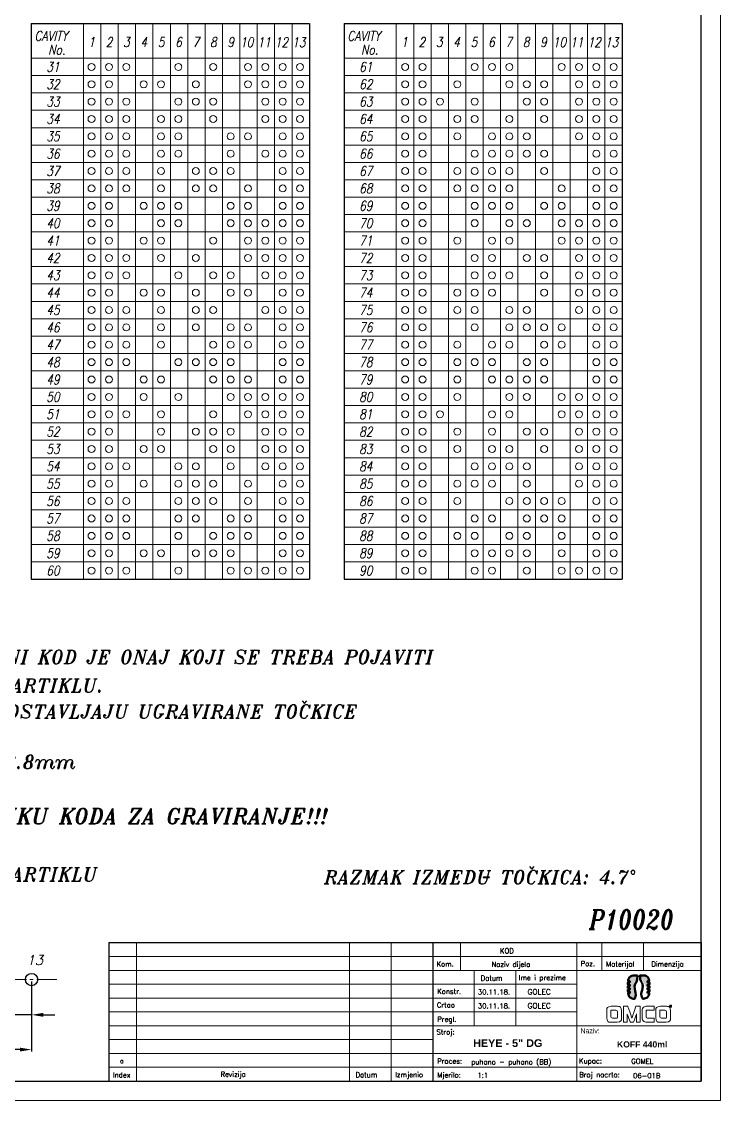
# Model space of a CAD drawing. Extents: x 62 to 939, y 19 to 439.
# Drawn here: x 178.3 to 359.2, y 19 to 298.5 of the extents above; entities that cross this region are included whole.
import ezdxf

# ---------------------------------------------------------------- set-up
doc = ezdxf.new("R2010")
doc.units = 0
doc.header["$LTSCALE"] = 7
doc.header["$MEASUREMENT"] = 0
doc.linetypes.add('CENTER2', pattern=[1.125, 0.75, -0.125, 0.125, -0.125])
doc.layers.get('0').update_dxf_attribs({"linetype": 'CONTINUOUS', "lineweight": 15})
for name, color, linetype, lineweight in [('1', 1, 'CENTER2', 15), ('3', 3, 'CONTINUOUS', 30), ('4', 5, 'CONTINUOUS', 50), ('8', 250, 'CONTINUOUS', 15)]:
    doc.layers.add(name, color=color, linetype=linetype, lineweight=lineweight)
doc.styles.add('ITALICT', font='ITALICT.shx', dxfattribs={"width": 0.8, "height": 3})
doc.styles.add('NEW', font='italict.shx', dxfattribs={"height": 3})
doc.styles.add('ROMANS', font='romans.shx')
doc.styles.add('style2', font='swissc.ttf')
doc.dimstyles.get("Standard").update_dxf_attribs({"dimtxt": 3, "dimasz": 3, "dimexe": 0.5, "dimexo": 0.5, "dimgap": 0.8, "dimtad": 1, "dimdsep": 46, "dimtxsty": 'NEW', "dimcen": 0.09, "dimazin": 2, "dimtfac": 1, "dimtmove": 0, "dimatfit": 3, "dimfxl": 1, "dimtolj": 1, "dimtzin": 0, "dimarcsym": 0})

# ---------------------------------------------------------------- blocks, each defined once
blk = doc.blocks.new('*D9')
at = {"color": 0, "lineweight": -2, "transparency": 16777216}
for p, q in [((175.28, 49.78), (175.28, 40.63)), ((180.88, 49.78), (180.88, 40.63)), ((172.28, 41.13), (160.68, 41.13)), ((180.88, 41.13), (175.28, 41.13)), ((183.88, 41.13), (186.88, 41.13))]:
    blk.add_line(p, q, dxfattribs=at)
at = {"color": 0, "transparency": 16777216}
for points in [[(172.28, 41.63), (172.28, 40.63), (175.28, 41.13)], [(183.88, 41.63), (183.88, 40.63), (180.88, 41.13)]]:
    blk.add_solid(points, dxfattribs=at)
at = {"color": 0, "transparency": 16777216, "insert": (164.98, 43.43), "char_height": 3, "attachment_point": 5, "style": 'NEW'}
blk.add_mtext('\\A1;2.8', dxfattribs=at)
blk = doc.blocks.new('*D10')
at = {"color": 0, "lineweight": -2, "transparency": 16777216}
for p, q in [((113.68, 49.78), (113.68, 31.63)), ((180.88, 49.78), (180.88, 31.63)), ((177.88, 32.13), (116.68, 32.13))]:
    blk.add_line(p, q, dxfattribs=at)
at = {"color": 0, "transparency": 16777216}
for points in [[(116.68, 32.63), (116.68, 31.63), (113.68, 32.13)], [(177.88, 32.63), (177.88, 31.63), (180.88, 32.13)]]:
    blk.add_solid(points, dxfattribs=at)
at = {"color": 0, "transparency": 16777216, "insert": (147.28, 34.43), "char_height": 3, "attachment_point": 5, "style": 'NEW'}
blk.add_mtext('\\A1;12x2.8=33.6', dxfattribs=at)

msp = doc.modelspace()

# ---------------------------------------------------------------- hatches: boundary and pattern name
at = {"layer": '4'}
h = msp.add_hatch(color=142, dxfattribs=at)
edge = h.paths.add_edge_path()
edge.add_spline(control_points=[(335.295, 46.774), (335.295, 46.774), (335.295, 46.774), (335.295, 46.774), (335.295, 46.774), (335.452, 45.381), (336.682, 45.309), (336.864, 45.309), (336.864, 45.309), (336.864, 45.309), (337, 45.309), (337, 45.309), (337, 45.309), (337.646, 46.238), (336.996, 47.592), (336.996, 48.56), (336.996, 48.56), (336.996, 49.32), (337.665, 49.523), (337.738, 51.347), (337.738, 51.347), (336.966, 51.347), (336.966, 51.347), (336.966, 51.347), (335.663, 51.347), (335.366, 50.342), (335.298, 49.883)], knot_values=[0.8095238, 0.8095238, 0.8095238, 0.8095238, 0.8333333, 0.8333333, 0.8333333, 0.8334333, 0.8571429, 0.8571429, 0.8571429, 0.8572429, 0.9047619, 0.9047619, 0.9047619, 0.9048619, 0.952381, 0.952381, 0.952381, 0.952481, 1, 1, 1, 1.047619, 1.047619, 1.047619, 1.047719, 1.0952381, 1.0952381, 1.0952381, 1.0952381], degree=3, periodic=0)
edge.add_spline(control_points=[(335.298, 49.883), (335.298, 49.883), (335.74, 49.883), (335.74, 49.883)], knot_values=[0.0952381, 0.0952381, 0.0952381, 0.0952381, 0.1428571, 0.1428571, 0.1428571, 0.1428571], degree=3, periodic=0)
edge.add_spline(control_points=[(335.74, 49.883), (335.74, 49.883), (335.74, 49.883), (335.74, 49.883), (335.74, 49.883), (335.74, 49.883), (335.74, 49.513), (335.74, 49.513)], knot_values=[0.1428571, 0.1428571, 0.1428571, 0.1428571, 0.1666667, 0.1666667, 0.1666667, 0.1667667, 0.1904762, 0.1904762, 0.1904762, 0.1904762], degree=3, periodic=0)
edge.add_spline(control_points=[(335.74, 49.513), (335.74, 49.513), (335.74, 49.513), (335.74, 49.513), (335.74, 49.513), (335.74, 49.513), (335.278, 49.513), (335.278, 49.513)], knot_values=[0.1904762, 0.1904762, 0.1904762, 0.1904762, 0.2142857, 0.2142857, 0.2142857, 0.2143857, 0.2380952, 0.2380952, 0.2380952, 0.2380952], degree=3, periodic=0)
edge.add_spline(control_points=[(335.278, 49.513), (335.278, 49.513), (335.278, 49.513), (335.278, 49.513), (335.278, 49.513), (335.278, 49.513), (335.278, 48.97), (335.278, 48.97)], knot_values=[0.2380952, 0.2380952, 0.2380952, 0.2380952, 0.2619048, 0.2619048, 0.2619048, 0.2620048, 0.2857143, 0.2857143, 0.2857143, 0.2857143], degree=3, periodic=0)
edge.add_spline(control_points=[(335.278, 48.97), (335.278, 48.97), (335.278, 48.97), (335.278, 48.97), (335.278, 48.97), (335.278, 48.97), (335.74, 48.97), (335.74, 48.97)], knot_values=[0.2857143, 0.2857143, 0.2857143, 0.2857143, 0.3095238, 0.3095238, 0.3095238, 0.3096238, 0.3333333, 0.3333333, 0.3333333, 0.3333333], degree=3, periodic=0)
edge.add_spline(control_points=[(335.74, 48.97), (335.74, 48.97), (335.74, 48.97), (335.74, 48.97), (335.74, 48.97), (335.74, 48.97), (335.74, 48.6), (335.74, 48.6)], knot_values=[0.3333333, 0.3333333, 0.3333333, 0.3333333, 0.3571429, 0.3571429, 0.3571429, 0.3572429, 0.3809524, 0.3809524, 0.3809524, 0.3809524], degree=3, periodic=0)
edge.add_spline(control_points=[(335.74, 48.6), (335.74, 48.6), (335.74, 48.6), (335.74, 48.6), (335.74, 48.6), (335.74, 48.6), (335.278, 48.6), (335.278, 48.6)], knot_values=[0.3809524, 0.3809524, 0.3809524, 0.3809524, 0.4047619, 0.4047619, 0.4047619, 0.4048619, 0.4285714, 0.4285714, 0.4285714, 0.4285714], degree=3, periodic=0)
edge.add_spline(control_points=[(335.278, 48.6), (335.278, 48.6), (335.278, 48.6), (335.278, 48.6), (335.278, 48.6), (335.278, 48.6), (335.278, 48.056), (335.278, 48.056)], knot_values=[0.4285714, 0.4285714, 0.4285714, 0.4285714, 0.452381, 0.452381, 0.452381, 0.452481, 0.4761905, 0.4761905, 0.4761905, 0.4761905], degree=3, periodic=0)
edge.add_spline(control_points=[(335.278, 48.056), (335.278, 48.056), (335.278, 48.056), (335.278, 48.056), (335.278, 48.056), (335.278, 48.056), (335.74, 48.056), (335.74, 48.056)], knot_values=[0.4761905, 0.4761905, 0.4761905, 0.4761905, 0.5, 0.5, 0.5, 0.5001, 0.5238095, 0.5238095, 0.5238095, 0.5238095], degree=3, periodic=0)
edge.add_spline(control_points=[(335.74, 48.056), (335.74, 48.056), (335.74, 48.056), (335.74, 48.056), (335.74, 48.056), (335.74, 48.056), (335.74, 47.687), (335.74, 47.687)], knot_values=[0.5238095, 0.5238095, 0.5238095, 0.5238095, 0.547619, 0.547619, 0.547619, 0.547719, 0.5714286, 0.5714286, 0.5714286, 0.5714286], degree=3, periodic=0)
edge.add_spline(control_points=[(335.74, 47.687), (335.74, 47.687), (335.74, 47.687), (335.74, 47.687), (335.74, 47.687), (335.74, 47.687), (335.278, 47.687), (335.278, 47.687)], knot_values=[0.5714286, 0.5714286, 0.5714286, 0.5714286, 0.5952381, 0.5952381, 0.5952381, 0.5953381, 0.6190476, 0.6190476, 0.6190476, 0.6190476], degree=3, periodic=0)
edge.add_spline(control_points=[(335.278, 47.687), (335.278, 47.687), (335.278, 47.687), (335.278, 47.687), (335.278, 47.687), (335.278, 47.687), (335.278, 47.143), (335.278, 47.143)], knot_values=[0.6190476, 0.6190476, 0.6190476, 0.6190476, 0.6428571, 0.6428571, 0.6428571, 0.6429571, 0.6666667, 0.6666667, 0.6666667, 0.6666667], degree=3, periodic=0)
edge.add_spline(control_points=[(335.278, 47.143), (335.278, 47.143), (335.278, 47.143), (335.278, 47.143), (335.278, 47.143), (335.278, 47.143), (335.74, 47.143), (335.74, 47.143)], knot_values=[0.6666667, 0.6666667, 0.6666667, 0.6666667, 0.6904762, 0.6904762, 0.6904762, 0.6905762, 0.7142857, 0.7142857, 0.7142857, 0.7142857], degree=3, periodic=0)
edge.add_spline(control_points=[(335.74, 47.143), (335.74, 47.143), (335.74, 47.143), (335.74, 47.143), (335.74, 47.143), (335.74, 47.143), (335.74, 46.774), (335.74, 46.774)], knot_values=[0.7142857, 0.7142857, 0.7142857, 0.7142857, 0.7380952, 0.7380952, 0.7380952, 0.7381952, 0.7619048, 0.7619048, 0.7619048, 0.7619048], degree=3, periodic=0)
h = msp.add_hatch(color=253, dxfattribs=at)
edge = h.paths.add_edge_path()
edge.add_spline(control_points=[(340.362, 48.056), (340.362, 48.056), (340.362, 48.056), (340.362, 48.056), (340.362, 48.056), (340.362, 48.056), (340.824, 48.056), (340.824, 48.056)], knot_values=[0.2380952, 0.2380952, 0.2380952, 0.2380952, 0.2619048, 0.2619048, 0.2619048, 0.2620048, 0.2857143, 0.2857143, 0.2857143, 0.2857143], degree=3, periodic=0)
edge.add_spline(control_points=[(340.824, 48.056), (340.824, 48.056), (340.824, 48.056), (340.824, 48.056), (340.824, 48.056), (340.824, 48.056), (340.824, 48.6), (340.824, 48.6)], knot_values=[0.2857143, 0.2857143, 0.2857143, 0.2857143, 0.3095238, 0.3095238, 0.3095238, 0.3096238, 0.3333333, 0.3333333, 0.3333333, 0.3333333], degree=3, periodic=0)
edge.add_spline(control_points=[(340.824, 48.6), (340.824, 48.6), (340.824, 48.6), (340.824, 48.6), (340.824, 48.6), (340.824, 48.6), (340.362, 48.6), (340.362, 48.6)], knot_values=[0.3333333, 0.3333333, 0.3333333, 0.3333333, 0.3571429, 0.3571429, 0.3571429, 0.3572429, 0.3809524, 0.3809524, 0.3809524, 0.3809524], degree=3, periodic=0)
edge.add_spline(control_points=[(340.362, 48.6), (340.362, 48.6), (340.362, 48.6), (340.362, 48.6), (340.362, 48.6), (340.362, 48.6), (340.362, 48.97), (340.362, 48.97)], knot_values=[0.3809524, 0.3809524, 0.3809524, 0.3809524, 0.4047619, 0.4047619, 0.4047619, 0.4048619, 0.4285714, 0.4285714, 0.4285714, 0.4285714], degree=3, periodic=0)
edge.add_spline(control_points=[(340.362, 48.97), (340.362, 48.97), (340.362, 48.97), (340.362, 48.97), (340.362, 48.97), (340.362, 48.97), (340.824, 48.97), (340.824, 48.97)], knot_values=[0.4285714, 0.4285714, 0.4285714, 0.4285714, 0.4523809, 0.4523809, 0.4523809, 0.4524809, 0.4761905, 0.4761905, 0.4761905, 0.4761905], degree=3, periodic=0)
edge.add_spline(control_points=[(340.824, 48.97), (340.824, 48.97), (340.824, 48.97), (340.824, 48.97), (340.824, 48.97), (340.824, 48.97), (340.824, 49.513), (340.824, 49.513)], knot_values=[0.4761905, 0.4761905, 0.4761905, 0.4761905, 0.5, 0.5, 0.5, 0.5001, 0.5238095, 0.5238095, 0.5238095, 0.5238095], degree=3, periodic=0)
edge.add_spline(control_points=[(340.824, 49.513), (340.824, 49.513), (340.824, 49.513), (340.824, 49.513), (340.824, 49.513), (340.824, 49.513), (340.362, 49.513), (340.362, 49.513)], knot_values=[0.5238095, 0.5238095, 0.5238095, 0.5238095, 0.547619, 0.547619, 0.547619, 0.547719, 0.5714286, 0.5714286, 0.5714286, 0.5714286], degree=3, periodic=0)
edge.add_spline(control_points=[(340.362, 49.513), (340.362, 49.513), (340.362, 49.513), (340.362, 49.513), (340.362, 49.513), (340.362, 49.513), (340.362, 49.883), (340.362, 49.883)], knot_values=[0.5714286, 0.5714286, 0.5714286, 0.5714286, 0.5952381, 0.5952381, 0.5952381, 0.5953381, 0.6190476, 0.6190476, 0.6190476, 0.6190476], degree=3, periodic=0)
edge.add_spline(control_points=[(340.362, 49.883), (340.362, 49.883), (340.362, 49.883), (340.362, 49.883), (340.362, 49.883), (340.362, 49.883), (340.806, 49.883), (340.806, 49.883)], knot_values=[0.6190476, 0.6190476, 0.6190476, 0.6190476, 0.6428571, 0.6428571, 0.6428571, 0.6429571, 0.6666667, 0.6666667, 0.6666667, 0.6666667], degree=3, periodic=0)
edge.add_spline(control_points=[(340.806, 49.883), (340.806, 49.883), (340.806, 49.883), (340.806, 49.883), (340.806, 49.883), (340.643, 51.266), (339.419, 51.347), (339.238, 51.347), (339.238, 51.347), (339.238, 51.347), (338.364, 51.347), (338.364, 51.347)], knot_values=[0.6666667, 0.6666667, 0.6666667, 0.6666667, 0.6904762, 0.6904762, 0.6904762, 0.6905762, 0.7142857, 0.7142857, 0.7142857, 0.7143857, 0.7619048, 0.7619048, 0.7619048, 0.7619048], degree=3, periodic=0)
edge.add_spline(control_points=[(340.805, 46.774), (340.805, 46.774), (340.362, 46.774), (340.362, 46.774), (340.362, 46.774), (340.362, 47.143), (340.362, 47.143)], knot_values=[0.952381, 0.952381, 0.952381, 0.952381, 1, 1, 1, 1.047619, 1.047619, 1.047619, 1.047619], degree=3, periodic=0)
edge.add_spline(control_points=[(340.362, 47.143), (340.362, 47.143), (340.362, 47.143), (340.362, 47.143), (340.362, 47.143), (340.362, 47.143), (340.824, 47.143), (340.824, 47.143)], knot_values=[0.047619, 0.047619, 0.047619, 0.047619, 0.0714286, 0.0714286, 0.0714286, 0.0715286, 0.0952381, 0.0952381, 0.0952381, 0.0952381], degree=3, periodic=0)
edge.add_spline(control_points=[(340.824, 47.143), (340.824, 47.143), (340.824, 47.143), (340.824, 47.143), (340.824, 47.143), (340.824, 47.143), (340.824, 47.687), (340.824, 47.687)], knot_values=[0.0952381, 0.0952381, 0.0952381, 0.0952381, 0.1190476, 0.1190476, 0.1190476, 0.1191476, 0.1428571, 0.1428571, 0.1428571, 0.1428571], degree=3, periodic=0)
edge.add_spline(control_points=[(340.824, 47.687), (340.824, 47.687), (340.824, 47.687), (340.824, 47.687), (340.824, 47.687), (340.824, 47.687), (340.362, 47.687), (340.362, 47.687)], knot_values=[0.1428571, 0.1428571, 0.1428571, 0.1428571, 0.1666667, 0.1666667, 0.1666667, 0.1667667, 0.1904762, 0.1904762, 0.1904762, 0.1904762], degree=3, periodic=0)
edge.add_spline(control_points=[(340.362, 47.687), (340.362, 47.687), (340.362, 47.687), (340.362, 47.687), (340.362, 47.687), (340.362, 47.687), (340.362, 48.056), (340.362, 48.056)], knot_values=[0.1904762, 0.1904762, 0.1904762, 0.1904762, 0.2142857, 0.2142857, 0.2142857, 0.2143857, 0.2380952, 0.2380952, 0.2380952, 0.2380952], degree=3, periodic=0)

# ---------------------------------------------------------------- linework, layer by layer
for p, q in [((359.216, 18.958), (359.216, 438.958)), ((297.801, 76.618), (297.887, 76.867)), ((297.801, 76.618), (299.312, 76.618)), ((297.844, 76.742), (299.351, 76.742)), ((297.887, 76.867), (299.391, 76.867)), ((299.391, 76.867), (299.312, 76.618)), ((208.067, 59.834), (208.067, 23.958)), ((263.203, 59.834), (263.203, 23.958)), ((273.966, 59.834), (273.966, 23.958)), ((291.904, 59.834), (291.904, 52.659)), ((322.04, 59.834), (322.04, 23.958)), ((328.498, 59.834), (328.498, 52.659)), ((339.261, 59.834), (339.261, 52.659)), ((200.891, 56.246), (354.216, 56.246)), ((354.216, 52.659), (200.891, 52.659)), ((295.492, 52.659), (295.492, 38.308)), ((306.255, 52.659), (306.255, 38.308)), ((200.891, 49.071), (322.04, 49.071)), ((200.891, 45.483), (322.04, 45.483)), ((200.891, 41.896), (322.04, 41.896)), ((200.891, 38.308), (354.216, 38.308)), ((284.729, 34.721), (200.891, 34.721)), ((200.891, 31.133), (354.216, 31.133)), ((200.891, 27.545), (354.216, 27.545)), ((62.216, 18.958), (359.216, 18.958))]:
    msp.add_line(p, q)
for centre in [(196.391, 286.732), (200.891, 286.732), (205.391, 286.732), (218.891, 286.732), (227.891, 286.732), (236.891, 286.732), (241.391, 286.732), (245.891, 286.732), (250.391, 286.732), (277.59, 286.732), (282.09, 286.732), (295.59, 286.732), (300.09, 286.732), (304.59, 286.732), (318.09, 286.732), (322.59, 286.732), (327.09, 286.732), (331.59, 286.732), (196.391, 282.232), (200.891, 282.232), (209.891, 282.232), (214.391, 282.232), (223.391, 282.232), (236.891, 282.232), (241.391, 282.232), (245.891, 282.232), (250.391, 282.232), (277.59, 282.232), (282.09, 282.232), (291.09, 282.232), (304.59, 282.232), (309.09, 282.232), (313.59, 282.232), (322.59, 282.232), (327.09, 282.232), (331.59, 282.232), (196.391, 277.732), (200.891, 277.732), (205.391, 277.732), (218.891, 277.732), (223.391, 277.732), (227.891, 277.732), (241.391, 277.732), (245.891, 277.732), (250.391, 277.732), (277.59, 277.732), (282.09, 277.732), (286.59, 277.732), (295.59, 277.732), (309.09, 277.732), (313.59, 277.732), (322.59, 277.732), (327.09, 277.732), (331.59, 277.732), (196.391, 273.232), (200.891, 273.232), (205.391, 273.232), (214.391, 273.232), (218.891, 273.232), (227.891, 273.232), (241.391, 273.232), (245.891, 273.232), (250.391, 273.232), (277.59, 273.232), (282.09, 273.232), (291.09, 273.232), (295.59, 273.232), (304.59, 273.232), (313.59, 273.232), (322.59, 273.232), (327.09, 273.232), (331.59, 273.232), (196.391, 268.732), (200.891, 268.732), (205.391, 268.732), (214.391, 268.732), (218.891, 268.732), (232.391, 268.732), (236.891, 268.732), (245.891, 268.732), (250.391, 268.732), (277.59, 268.732), (282.09, 268.732), (291.09, 268.732), (300.09, 268.732), (304.59, 268.732), (309.09, 268.732), (322.59, 268.732), (327.09, 268.732), (331.59, 268.732), (196.391, 264.232), (200.891, 264.232), (205.391, 264.232), (214.391, 264.232), (218.891, 264.232), (232.391, 264.232), (241.391, 264.232), (245.891, 264.232), (250.391, 264.232), (277.59, 264.232), (282.09, 264.232), (295.59, 264.232), (300.09, 264.232), (304.59, 264.232), (309.09, 264.232), (313.59, 264.232), (327.09, 264.232), (331.59, 264.232), (196.391, 259.732), (200.891, 259.732), (205.391, 259.732), (214.391, 259.732), (223.391, 259.732), (227.891, 259.732), (232.391, 259.732), (245.891, 259.732), (250.391, 259.732), (277.59, 259.732), (282.09, 259.732), (291.09, 259.732), (295.59, 259.732), (300.09, 259.732), (304.59, 259.732), (313.59, 259.732), (327.09, 259.732), (331.59, 259.732), (196.391, 255.232), (200.891, 255.232), (205.391, 255.232), (214.391, 255.232), (223.391, 255.232), (227.891, 255.232), (236.891, 255.232), (245.891, 255.232), (250.391, 255.232), (277.59, 255.232), (282.09, 255.232), (291.09, 255.232), (295.59, 255.232), (300.09, 255.232), (304.59, 255.232), (318.09, 255.232), (327.09, 255.232), (331.59, 255.232), (196.391, 250.732), (200.891, 250.732), (209.891, 250.732), (214.391, 250.732), (218.891, 250.732), (232.391, 250.732), (236.891, 250.732), (245.891, 250.732), (250.391, 250.732), (277.59, 250.732), (282.09, 250.732), (295.59, 250.732), (300.09, 250.732), (304.59, 250.732), (313.59, 250.732), (318.09, 250.732), (327.09, 250.732), (331.59, 250.732), (196.391, 246.232), (200.891, 246.232), (214.391, 246.232), (218.891, 246.232), (232.391, 246.232), (236.891, 246.232), (241.391, 246.232), (245.891, 246.232), (250.391, 246.232), (277.59, 246.232), (282.09, 246.232), (295.59, 246.232), (304.59, 246.232), (309.09, 246.232), (318.09, 246.232), (322.59, 246.232), (327.09, 246.232), (331.59, 246.232), (196.391, 241.732), (200.891, 241.732), (209.891, 241.732), (214.391, 241.732), (227.891, 241.732), (236.891, 241.732), (241.391, 241.732), (245.891, 241.732), (250.391, 241.732), (277.59, 241.732), (282.09, 241.732), (291.09, 241.732), (300.09, 241.732), (304.59, 241.732), (318.09, 241.732), (322.59, 241.732), (327.09, 241.732), (331.59, 241.732), (196.391, 237.232), (200.891, 237.232), (205.391, 237.232), (214.391, 237.232), (223.391, 237.232), (236.891, 237.232), (241.391, 237.232), (245.891, 237.232), (250.391, 237.232), (277.59, 237.232), (282.09, 237.232), (295.59, 237.232), (300.09, 237.232), (309.09, 237.232), (313.59, 237.232), (322.59, 237.232), (327.09, 237.232), (331.59, 237.232), (196.391, 232.732), (200.891, 232.732), (205.391, 232.732), (218.891, 232.732), (227.891, 232.732), (232.391, 232.732), (241.391, 232.732), (245.891, 232.732), (250.391, 232.732), (277.59, 232.732), (282.09, 232.732), (295.59, 232.732), (300.09, 232.732), (304.59, 232.732), (313.59, 232.732), (322.59, 232.732), (327.09, 232.732), (331.59, 232.732), (196.391, 228.232), (200.891, 228.232), (209.891, 228.232), (214.391, 228.232), (223.391, 228.232), (232.391, 228.232), (236.891, 228.232), (245.891, 228.232), (250.391, 228.232), (277.59, 228.232), (282.09, 228.232), (291.09, 228.232), (295.59, 228.232), (300.09, 228.232), (313.59, 228.232), (322.59, 228.232), (327.09, 228.232), (331.59, 228.232), (196.391, 223.732), (200.891, 223.732), (205.391, 223.732), (214.391, 223.732), (223.391, 223.732), (227.891, 223.732), (241.391, 223.732), (245.891, 223.732), (250.391, 223.732), (277.59, 223.732), (282.09, 223.732), (291.09, 223.732), (295.59, 223.732), (304.59, 223.732), (309.09, 223.732), (322.59, 223.732), (327.09, 223.732), (331.59, 223.732), (196.391, 219.232), (200.891, 219.232), (205.391, 219.232), (214.391, 219.232), (223.391, 219.232), (232.391, 219.232), (236.891, 219.232), (245.891, 219.232), (250.391, 219.232), (277.59, 219.232), (282.09, 219.232), (295.59, 219.232), (304.59, 219.232), (309.09, 219.232), (313.59, 219.232), (318.09, 219.232), (327.09, 219.232), (331.59, 219.232), (196.391, 214.732), (200.891, 214.732), (205.391, 214.732), (214.391, 214.732), (227.891, 214.732), (232.391, 214.732), (236.891, 214.732), (245.891, 214.732), (250.391, 214.732), (277.59, 214.732), (282.09, 214.732), (291.09, 214.732), (300.09, 214.732), (304.59, 214.732), (313.59, 214.732), (318.09, 214.732), (327.09, 214.732), (331.59, 214.732), (196.391, 210.232), (200.891, 210.232), (205.391, 210.232), (218.891, 210.232), (223.391, 210.232), (227.891, 210.232), (232.391, 210.232), (245.891, 210.232), (250.391, 210.232), (277.59, 210.232), (282.09, 210.232), (291.09, 210.232), (295.59, 210.232), (300.09, 210.232), (309.09, 210.232), (313.59, 210.232), (327.09, 210.232), (331.59, 210.232), (196.391, 205.732), (200.891, 205.732), (209.891, 205.732), (214.391, 205.732), (227.891, 205.732), (232.391, 205.732), (236.891, 205.732), (245.891, 205.732), (250.391, 205.732), (277.59, 205.732), (282.09, 205.732), (291.09, 205.732), (300.09, 205.732), (304.59, 205.732), (309.09, 205.732), (313.59, 205.732), (327.09, 205.732), (331.59, 205.732), (196.391, 201.232), (200.891, 201.232), (209.891, 201.232), (218.891, 201.232), (232.391, 201.232), (236.891, 201.232), (241.391, 201.232), (245.891, 201.232), (250.391, 201.232), (277.59, 201.232), (282.09, 201.232), (291.09, 201.232), (304.59, 201.232), (309.09, 201.232), (318.09, 201.232), (322.59, 201.232), (327.09, 201.232), (331.59, 201.232), (196.391, 196.732), (200.891, 196.732), (205.391, 196.732), (214.391, 196.732), (227.891, 196.732), (236.891, 196.732), (241.391, 196.732), (245.891, 196.732), (250.391, 196.732), (277.59, 196.732), (282.09, 196.732), (286.59, 196.732), (300.09, 196.732), (304.59, 196.732), (318.09, 196.732), (322.59, 196.732), (327.09, 196.732), (331.59, 196.732), (196.391, 192.232), (200.891, 192.232), (214.391, 192.232), (223.391, 192.232), (227.891, 192.232), (232.391, 192.232), (241.391, 192.232), (245.891, 192.232), (250.391, 192.232), (277.59, 192.232), (282.09, 192.232), (291.09, 192.232), (300.09, 192.232), (309.09, 192.232), (313.59, 192.232), (322.59, 192.232), (327.09, 192.232), (331.59, 192.232), (196.391, 187.732), (200.891, 187.732), (209.891, 187.732), (214.391, 187.732), (227.891, 187.732), (232.391, 187.732), (241.391, 187.732), (245.891, 187.732), (250.391, 187.732), (277.59, 187.732), (282.09, 187.732), (291.09, 187.732), (300.09, 187.732), (304.59, 187.732), (313.59, 187.732), (322.59, 187.732), (327.09, 187.732), (331.59, 187.732), (196.391, 183.232), (200.891, 183.232), (205.391, 183.232), (218.891, 183.232), (223.391, 183.232), (232.391, 183.232), (241.391, 183.232), (245.891, 183.232), (250.391, 183.232), (277.59, 183.232), (282.09, 183.232), (295.59, 183.232), (300.09, 183.232), (304.59, 183.232), (309.09, 183.232), (322.59, 183.232), (327.09, 183.232), (331.59, 183.232), (196.391, 178.732), (200.891, 178.732), (209.891, 178.732), (218.891, 178.732), (223.391, 178.732), (227.891, 178.732), (236.891, 178.732), (245.891, 178.732), (250.391, 178.732), (277.59, 178.732), (282.09, 178.732), (291.09, 178.732), (295.59, 178.732), (300.09, 178.732), (309.09, 178.732), (322.59, 178.732), (327.09, 178.732), (331.59, 178.732), (196.391, 174.232), (200.891, 174.232), (205.391, 174.232), (218.891, 174.232), (223.391, 174.232), (227.891, 174.232), (236.891, 174.232), (245.891, 174.232), (250.391, 174.232), (277.59, 174.232), (282.09, 174.232), (291.09, 174.232), (304.59, 174.232), (309.09, 174.232), (313.59, 174.232), (318.09, 174.232), (327.09, 174.232), (331.59, 174.232), (196.391, 169.732), (200.891, 169.732), (205.391, 169.732), (218.891, 169.732), (223.391, 169.732), (232.391, 169.732), (236.891, 169.732), (245.891, 169.732), (250.391, 169.732), (277.59, 169.732), (282.09, 169.732), (295.59, 169.732), (300.09, 169.732), (309.09, 169.732), (313.59, 169.732), (318.09, 169.732), (327.09, 169.732), (331.59, 169.732), (196.391, 165.232), (200.891, 165.232), (205.391, 165.232), (218.891, 165.232), (227.891, 165.232), (232.391, 165.232), (236.891, 165.232), (245.891, 165.232), (250.391, 165.232), (277.59, 165.232), (282.09, 165.232), (291.09, 165.232), (295.59, 165.232), (304.59, 165.232), (309.09, 165.232), (318.09, 165.232), (327.09, 165.232), (331.59, 165.232), (196.391, 160.732), (200.891, 160.732), (209.891, 160.732), (214.391, 160.732), (223.391, 160.732), (227.891, 160.732), (232.391, 160.732), (245.891, 160.732), (250.391, 160.732), (277.59, 160.732), (282.09, 160.732), (295.59, 160.732), (300.09, 160.732), (304.59, 160.732), (309.09, 160.732), (318.09, 160.732), (327.09, 160.732), (331.59, 160.732), (196.391, 156.232), (200.891, 156.232), (205.391, 156.232), (218.891, 156.232), (232.391, 156.232), (236.891, 156.232), (241.391, 156.232), (245.891, 156.232), (250.391, 156.232), (277.59, 156.232), (282.09, 156.232), (295.59, 156.232), (300.09, 156.232), (309.09, 156.232), (318.09, 156.232), (322.59, 156.232), (327.09, 156.232), (331.59, 156.232)]:
    msp.add_circle(centre, 0.9)
for points, knots in [([(332.442, 39.229), (332.442, 39.229), (330.888, 39.229), (330.888, 39.229), (330.888, 39.229), (330.756, 39.229), (329.809, 39.285), (329.809, 40.434), (329.809, 40.434), (329.809, 40.434), (329.809, 42.19), (329.809, 42.19), (329.809, 42.19), (329.809, 42.19), (329.809, 43.34), (330.958, 43.34), (330.958, 43.34), (330.958, 43.34), (332.505, 43.34), (332.505, 43.34), (332.505, 43.34), (332.637, 43.34), (333.585, 43.277), (333.585, 42.127), (333.585, 42.127), (333.585, 42.127), (333.585, 40.379), (333.585, 40.379), (333.585, 40.379), (333.585, 40.379), (333.592, 39.229), (332.442, 39.229)], [0, 0, 0, 0, 0.125, 0.125, 0.125, 0.1875, 0.25, 0.25, 0.25, 0.3125, 0.375, 0.375, 0.375, 0.4375, 0.5, 0.5, 0.5, 0.5625, 0.625, 0.625, 0.625, 0.6875, 0.75, 0.75, 0.75, 0.8125, 0.875, 0.875, 0.875, 0.9375, 1, 1, 1, 1]), ([(332.54, 41.891), (332.54, 41.891), (332.54, 42.364), (332.136, 42.364), (332.136, 42.364), (332.136, 42.364), (330.986, 42.364), (330.986, 42.364), (330.986, 42.364), (330.986, 42.364), (330.854, 42.357), (330.854, 42.225), (330.854, 42.225), (330.854, 42.225), (330.854, 40.741), (330.854, 40.741), (330.854, 40.741), (330.854, 40.741), (330.854, 40.274), (331.258, 40.274), (331.258, 40.274), (331.258, 40.274), (332.407, 40.274), (332.407, 40.274), (332.407, 40.274), (332.407, 40.274), (332.54, 40.274), (332.54, 40.407), (332.54, 40.407), (332.54, 40.407), (332.54, 41.891), (332.54, 41.891)], [0, 0, 0, 0, 0.125, 0.125, 0.125, 0.1875, 0.25, 0.25, 0.25, 0.3125, 0.375, 0.375, 0.375, 0.4375, 0.5, 0.5, 0.5, 0.5625, 0.625, 0.625, 0.625, 0.6875, 0.75, 0.75, 0.75, 0.8125, 0.875, 0.875, 0.875, 0.9375, 1, 1, 1, 1]), ([(337.5, 39.229), (337.5, 39.229), (337.5, 41.382), (337.5, 41.382), (337.5, 41.382), (337.5, 41.382), (336.748, 39.229), (336.748, 39.229), (336.748, 39.229), (336.748, 39.229), (335.842, 39.229), (335.842, 39.229), (335.842, 39.229), (335.842, 39.229), (335.076, 41.285), (335.076, 41.285), (335.076, 41.285), (335.076, 41.285), (335.076, 39.229), (335.076, 39.229), (335.076, 39.229), (335.076, 39.229), (334.107, 39.229), (334.107, 39.229), (334.107, 39.229), (334.107, 39.229), (334.107, 43.34), (334.107, 43.34), (334.107, 43.34), (334.107, 43.34), (335.229, 43.34), (335.229, 43.34), (335.229, 43.34), (335.229, 43.34), (336.309, 40.309), (336.309, 40.309), (336.309, 40.309), (336.309, 40.309), (337.34, 43.34), (337.34, 43.34), (337.34, 43.34), (337.34, 43.34), (338.441, 43.34), (338.441, 43.34), (338.441, 43.34), (338.441, 43.34), (338.441, 39.229), (338.441, 39.229), (338.441, 39.229), (338.441, 39.229), (337.5, 39.229), (337.5, 39.229)], [0, 0, 0, 0, 0.0769231, 0.0769231, 0.0769231, 0.1153846, 0.1538462, 0.1538462, 0.1538462, 0.1923077, 0.2307692, 0.2307692, 0.2307692, 0.2692308, 0.3076923, 0.3076923, 0.3076923, 0.3461538, 0.3846154, 0.3846154, 0.3846154, 0.4230769, 0.4615385, 0.4615385, 0.4615385, 0.5, 0.5384615, 0.5384615, 0.5384615, 0.5769231, 0.6153846, 0.6153846, 0.6153846, 0.6538462, 0.6923077, 0.6923077, 0.6923077, 0.7307692, 0.7692308, 0.7692308, 0.7692308, 0.8076923, 0.8461538, 0.8461538, 0.8461538, 0.8846154, 0.9230769, 0.9230769, 0.9230769, 0.9615385, 1, 1, 1, 1]), ([(342.064, 40.274), (342.064, 40.274), (340.413, 40.274), (340.413, 40.274), (340.413, 40.274), (340.009, 40.274), (340.009, 40.741), (340.009, 40.741), (340.009, 40.741), (340.009, 40.741), (340.009, 42.225), (340.009, 42.225), (340.009, 42.225), (340.009, 42.357), (340.141, 42.364), (340.141, 42.364), (340.141, 42.364), (340.141, 42.364), (342.064, 42.364), (342.064, 42.364), (342.064, 42.364), (342.064, 42.364), (342.064, 43.34), (342.064, 43.34), (342.064, 43.34), (342.064, 43.34), (340.113, 43.34), (340.113, 43.34), (340.113, 43.34), (338.964, 43.34), (338.964, 42.19), (338.964, 42.19), (338.964, 42.19), (338.964, 42.19), (338.964, 40.434), (338.964, 40.434), (338.964, 40.434), (338.964, 39.285), (339.911, 39.229), (340.044, 39.229), (340.044, 39.229), (340.044, 39.229), (342.064, 39.229), (342.064, 39.229), (342.064, 39.229), (342.064, 39.229), (342.064, 40.274), (342.064, 40.274)], [0, 0, 0, 0, 0.0833333, 0.0833333, 0.0833333, 0.125, 0.1666667, 0.1666667, 0.1666667, 0.2083333, 0.25, 0.25, 0.25, 0.2916667, 0.3333333, 0.3333333, 0.3333333, 0.375, 0.4166667, 0.4166667, 0.4166667, 0.4583333, 0.5, 0.5, 0.5, 0.5416667, 0.5833333, 0.5833333, 0.5833333, 0.625, 0.6666667, 0.6666667, 0.6666667, 0.7083333, 0.75, 0.75, 0.75, 0.7916667, 0.8333333, 0.8333333, 0.8333333, 0.875, 0.9166667, 0.9166667, 0.9166667, 0.9583333, 1, 1, 1, 1]), ([(345.151, 39.229), (345.151, 39.229), (343.597, 39.229), (343.597, 39.229), (343.597, 39.229), (343.465, 39.229), (342.517, 39.285), (342.517, 40.434), (342.517, 40.434), (342.517, 40.434), (342.517, 42.19), (342.517, 42.19), (342.517, 42.19), (342.517, 42.19), (342.517, 43.34), (343.667, 43.34), (343.667, 43.34), (343.667, 43.34), (345.213, 43.34), (345.213, 43.34), (345.213, 43.34), (345.346, 43.34), (346.293, 43.277), (346.293, 42.127), (346.293, 42.127), (346.293, 42.127), (346.293, 40.379), (346.293, 40.379), (346.293, 40.379), (346.293, 40.379), (346.3, 39.229), (345.151, 39.229)], [0, 0, 0, 0, 0.125, 0.125, 0.125, 0.1875, 0.25, 0.25, 0.25, 0.3125, 0.375, 0.375, 0.375, 0.4375, 0.5, 0.5, 0.5, 0.5625, 0.625, 0.625, 0.625, 0.6875, 0.75, 0.75, 0.75, 0.8125, 0.875, 0.875, 0.875, 0.9375, 1, 1, 1, 1]), ([(345.248, 41.891), (345.248, 41.891), (345.248, 42.364), (344.844, 42.364), (344.844, 42.364), (344.844, 42.364), (343.695, 42.364), (343.695, 42.364), (343.695, 42.364), (343.695, 42.364), (343.562, 42.357), (343.562, 42.225), (343.562, 42.225), (343.562, 42.225), (343.562, 40.741), (343.562, 40.741), (343.562, 40.741), (343.562, 40.741), (343.562, 40.274), (343.966, 40.274), (343.966, 40.274), (343.966, 40.274), (345.116, 40.274), (345.116, 40.274), (345.116, 40.274), (345.116, 40.274), (345.248, 40.274), (345.248, 40.407), (345.248, 40.407), (345.248, 40.407), (345.248, 41.891), (345.248, 41.891)], [0, 0, 0, 0, 0.125, 0.125, 0.125, 0.1875, 0.25, 0.25, 0.25, 0.3125, 0.375, 0.375, 0.375, 0.4375, 0.5, 0.5, 0.5, 0.5625, 0.625, 0.625, 0.625, 0.6875, 0.75, 0.75, 0.75, 0.8125, 0.875, 0.875, 0.875, 0.9375, 1, 1, 1, 1]), ([(346.31, 43.079), (346.157, 43.079), (346.032, 43.203), (346.032, 43.356), (346.032, 43.356), (346.032, 43.509), (346.157, 43.634), (346.31, 43.634), (346.31, 43.634), (346.463, 43.634), (346.587, 43.509), (346.587, 43.356), (346.587, 43.356), (346.587, 43.203), (346.463, 43.079), (346.31, 43.079)], [0, 0, 0, 0, 0.25, 0.25, 0.25, 0.375, 0.5, 0.5, 0.5, 0.625, 0.75, 0.75, 0.75, 0.875, 1, 1, 1, 1]), ([(346.31, 43.572), (346.191, 43.572), (346.094, 43.475), (346.094, 43.356), (346.094, 43.356), (346.094, 43.238), (346.191, 43.14), (346.31, 43.14), (346.31, 43.14), (346.428, 43.14), (346.526, 43.238), (346.526, 43.356), (346.526, 43.356), (346.526, 43.475), (346.428, 43.572), (346.31, 43.572)], [0, 0, 0, 0, 0.25, 0.25, 0.25, 0.375, 0.5, 0.5, 0.5, 0.625, 0.75, 0.75, 0.75, 0.875, 1, 1, 1, 1]), ([(346.373, 43.309), (346.373, 43.309), (346.43, 43.221), (346.43, 43.221), (346.43, 43.221), (346.43, 43.221), (346.354, 43.221), (346.354, 43.221), (346.354, 43.221), (346.354, 43.221), (346.306, 43.299), (346.306, 43.299), (346.306, 43.299), (346.306, 43.299), (346.275, 43.299), (346.275, 43.299), (346.275, 43.299), (346.275, 43.299), (346.275, 43.221), (346.275, 43.221), (346.275, 43.221), (346.275, 43.221), (346.206, 43.221), (346.206, 43.221), (346.206, 43.221), (346.206, 43.221), (346.206, 43.502), (346.206, 43.502), (346.206, 43.502), (346.206, 43.502), (346.329, 43.502), (346.329, 43.502), (346.329, 43.502), (346.352, 43.502), (346.436, 43.502), (346.436, 43.4), (346.436, 43.4), (346.436, 43.347), (346.404, 43.32), (346.373, 43.309)], [0, 0, 0, 0, 0.1, 0.1, 0.1, 0.15, 0.2, 0.2, 0.2, 0.25, 0.3, 0.3, 0.3, 0.35, 0.4, 0.4, 0.4, 0.45, 0.5, 0.5, 0.5, 0.55, 0.6, 0.6, 0.6, 0.65, 0.7, 0.7, 0.7, 0.75, 0.8, 0.8, 0.8, 0.85, 0.9, 0.9, 0.9, 0.95, 1, 1, 1, 1]), ([(346.312, 43.442), (346.312, 43.442), (346.275, 43.442), (346.275, 43.442), (346.275, 43.442), (346.275, 43.442), (346.275, 43.355), (346.275, 43.355), (346.275, 43.355), (346.275, 43.355), (346.312, 43.355), (346.312, 43.355), (346.312, 43.355), (346.348, 43.355), (346.363, 43.368), (346.363, 43.4), (346.363, 43.4), (346.363, 43.433), (346.348, 43.442), (346.312, 43.442)], [0, 0, 0, 0, 0.2, 0.2, 0.2, 0.3, 0.4, 0.4, 0.4, 0.5, 0.6, 0.6, 0.6, 0.7, 0.8, 0.8, 0.8, 0.9, 1, 1, 1, 1])]:
    msp.add_open_spline(points, degree=3, knots=knots)
at = {"layer": '1'}
msp.add_line((187.436, 50.284), (108.277, 50.284), dxfattribs=at)
at = {"layer": '3'}
for p, q in [((354.216, 23.958), (354.216, 433.958)), ((180.799, 297.982), (180.799, 153.982)), ((180.799, 297.982), (252.799, 297.982)), ((252.799, 297.982), (252.799, 153.982)), ((261.799, 297.982), (261.799, 153.982)), ((261.799, 297.982), (333.799, 297.982)), ((333.799, 297.982), (333.799, 153.982)), ((180.799, 153.982), (252.799, 153.982)), ((261.799, 153.982), (333.799, 153.982)), ((200.891, 59.834), (354.216, 59.834)), ((200.891, 59.834), (200.891, 23.958)), ((284.729, 59.834), (284.729, 23.958)), ((354.216, 59.834), (354.216, 23.958)), ((354.216, 59.834), (354.216, 23.958)), ((354.216, 59.308), (354.216, 23.958)), ((82.216, 23.958), (354.216, 23.958)), ((200.891, 23.958), (354.216, 23.958)), ((200.891, 23.958), (354.216, 23.958)), ((203.141, 23.958), (354.216, 23.958))]:
    msp.add_line(p, q, dxfattribs=at)
msp.add_circle((180.879, 50.284), 1.6, dxfattribs=at)
at = {"layer": '4', "color": 142}
msp.add_open_spline([(337.738, 51.347), (337.738, 51.347), (336.966, 51.347), (336.966, 51.347), (336.966, 51.347), (335.663, 51.347), (335.366, 50.342), (335.298, 49.883), (335.298, 49.883), (335.298, 49.883), (335.74, 49.883), (335.74, 49.883), (335.74, 49.883), (335.74, 49.883), (335.74, 49.513), (335.74, 49.513), (335.74, 49.513), (335.74, 49.513), (335.278, 49.513), (335.278, 49.513), (335.278, 49.513), (335.278, 49.513), (335.278, 48.97), (335.278, 48.97), (335.278, 48.97), (335.278, 48.97), (335.74, 48.97), (335.74, 48.97), (335.74, 48.97), (335.74, 48.97), (335.74, 48.6), (335.74, 48.6), (335.74, 48.6), (335.74, 48.6), (335.278, 48.6), (335.278, 48.6), (335.278, 48.6), (335.278, 48.6), (335.278, 48.056), (335.278, 48.056), (335.278, 48.056), (335.278, 48.056), (335.74, 48.056), (335.74, 48.056), (335.74, 48.056), (335.74, 48.056), (335.74, 47.687), (335.74, 47.687), (335.74, 47.687), (335.74, 47.687), (335.278, 47.687), (335.278, 47.687), (335.278, 47.687), (335.278, 47.687), (335.278, 47.143), (335.278, 47.143), (335.278, 47.143), (335.278, 47.143), (335.74, 47.143), (335.74, 47.143), (335.74, 47.143), (335.74, 47.143), (335.74, 46.774), (335.74, 46.774), (335.74, 46.774), (335.74, 46.774), (335.295, 46.774), (335.295, 46.774), (335.295, 46.774), (335.452, 45.381), (336.682, 45.309), (336.864, 45.309), (336.864, 45.309), (336.864, 45.309), (337, 45.309), (337, 45.309), (337, 45.309), (337.646, 46.238), (336.996, 47.592), (336.996, 48.56), (336.996, 48.56), (336.996, 49.32), (337.665, 49.523), (337.738, 51.347)], degree=3, knots=[0, 0, 0, 0, 0.047619, 0.047619, 0.047619, 0.0714286, 0.0952381, 0.0952381, 0.0952381, 0.1190476, 0.1428571, 0.1428571, 0.1428571, 0.1666667, 0.1904762, 0.1904762, 0.1904762, 0.2142857, 0.2380952, 0.2380952, 0.2380952, 0.2619048, 0.2857143, 0.2857143, 0.2857143, 0.3095238, 0.3333333, 0.3333333, 0.3333333, 0.3571429, 0.3809524, 0.3809524, 0.3809524, 0.4047619, 0.4285714, 0.4285714, 0.4285714, 0.452381, 0.4761905, 0.4761905, 0.4761905, 0.5, 0.5238095, 0.5238095, 0.5238095, 0.547619, 0.5714286, 0.5714286, 0.5714286, 0.5952381, 0.6190476, 0.6190476, 0.6190476, 0.6428571, 0.6666667, 0.6666667, 0.6666667, 0.6904762, 0.7142857, 0.7142857, 0.7142857, 0.7380952, 0.7619048, 0.7619048, 0.7619048, 0.7857143, 0.8095238, 0.8095238, 0.8095238, 0.8333333, 0.8571429, 0.8571429, 0.8571429, 0.8809524, 0.9047619, 0.9047619, 0.9047619, 0.9285714, 0.952381, 0.952381, 0.952381, 0.9761905, 1, 1, 1, 1], dxfattribs=at)
at = {"layer": '4', "color": 253}
msp.add_open_spline([(340.362, 46.774), (340.362, 46.774), (340.362, 47.143), (340.362, 47.143), (340.362, 47.143), (340.362, 47.143), (340.824, 47.143), (340.824, 47.143), (340.824, 47.143), (340.824, 47.143), (340.824, 47.687), (340.824, 47.687), (340.824, 47.687), (340.824, 47.687), (340.362, 47.687), (340.362, 47.687), (340.362, 47.687), (340.362, 47.687), (340.362, 48.056), (340.362, 48.056), (340.362, 48.056), (340.362, 48.056), (340.824, 48.056), (340.824, 48.056), (340.824, 48.056), (340.824, 48.056), (340.824, 48.6), (340.824, 48.6), (340.824, 48.6), (340.824, 48.6), (340.362, 48.6), (340.362, 48.6), (340.362, 48.6), (340.362, 48.6), (340.362, 48.97), (340.362, 48.97), (340.362, 48.97), (340.362, 48.97), (340.824, 48.97), (340.824, 48.97), (340.824, 48.97), (340.824, 48.97), (340.824, 49.513), (340.824, 49.513), (340.824, 49.513), (340.824, 49.513), (340.362, 49.513), (340.362, 49.513), (340.362, 49.513), (340.362, 49.513), (340.362, 49.883), (340.362, 49.883), (340.362, 49.883), (340.362, 49.883), (340.806, 49.883), (340.806, 49.883), (340.806, 49.883), (340.643, 51.266), (339.419, 51.347), (339.238, 51.347), (339.238, 51.347), (339.238, 51.347), (338.364, 51.347), (338.364, 51.347), (338.364, 51.347), (338.437, 49.523), (339.106, 49.32), (339.106, 48.56), (339.106, 48.56), (339.106, 47.592), (338.456, 46.238), (339.102, 45.309), (339.102, 45.309), (339.102, 45.309), (339.146, 45.309), (339.146, 45.309), (339.146, 45.309), (340.449, 45.309), (340.74, 46.315), (340.805, 46.774), (340.805, 46.774), (340.805, 46.774), (340.362, 46.774), (340.362, 46.774)], degree=3, knots=[0, 0, 0, 0, 0.047619, 0.047619, 0.047619, 0.0714286, 0.0952381, 0.0952381, 0.0952381, 0.1190476, 0.1428571, 0.1428571, 0.1428571, 0.1666667, 0.1904762, 0.1904762, 0.1904762, 0.2142857, 0.2380952, 0.2380952, 0.2380952, 0.2619048, 0.2857143, 0.2857143, 0.2857143, 0.3095238, 0.3333333, 0.3333333, 0.3333333, 0.3571429, 0.3809524, 0.3809524, 0.3809524, 0.4047619, 0.4285714, 0.4285714, 0.4285714, 0.452381, 0.4761905, 0.4761905, 0.4761905, 0.5, 0.5238095, 0.5238095, 0.5238095, 0.547619, 0.5714286, 0.5714286, 0.5714286, 0.5952381, 0.6190476, 0.6190476, 0.6190476, 0.6428571, 0.6666667, 0.6666667, 0.6666667, 0.6904762, 0.7142857, 0.7142857, 0.7142857, 0.7380952, 0.7619048, 0.7619048, 0.7619048, 0.7857143, 0.8095238, 0.8095238, 0.8095238, 0.8333333, 0.8571429, 0.8571429, 0.8571429, 0.8809524, 0.9047619, 0.9047619, 0.9047619, 0.9285714, 0.952381, 0.952381, 0.952381, 0.9761905, 1, 1, 1, 1], dxfattribs=at)
at = {"layer": '8'}
for p, q in [((194.299, 297.982), (194.299, 153.982)), ((198.799, 297.982), (198.799, 153.982)), ((203.299, 297.982), (203.299, 153.982)), ((207.799, 297.982), (207.799, 153.982)), ((212.299, 297.982), (212.299, 153.982)), ((216.799, 297.982), (216.799, 153.982)), ((221.299, 297.982), (221.299, 153.982)), ((225.799, 297.982), (225.799, 153.982)), ((230.299, 297.982), (230.299, 153.982)), ((234.799, 297.982), (234.799, 153.982)), ((239.299, 297.982), (239.299, 153.982)), ((243.799, 297.982), (243.799, 153.982)), ((248.299, 297.982), (248.299, 153.982)), ((275.299, 297.982), (275.299, 153.982)), ((279.799, 297.982), (279.799, 153.982)), ((284.299, 297.982), (284.299, 153.982)), ((288.799, 297.982), (288.799, 153.982)), ((293.299, 297.982), (293.299, 153.982)), ((297.799, 297.982), (297.799, 153.982)), ((302.299, 297.982), (302.299, 153.982)), ((306.799, 297.982), (306.799, 153.982)), ((311.299, 297.982), (311.299, 153.982)), ((315.799, 297.982), (315.799, 153.982)), ((320.299, 297.982), (320.299, 153.982)), ((324.799, 297.982), (324.799, 153.982)), ((329.299, 297.982), (329.299, 153.982)), ((180.799, 288.982), (252.799, 288.982)), ((261.799, 288.982), (333.799, 288.982)), ((180.799, 284.482), (252.799, 284.482)), ((261.799, 284.482), (333.799, 284.482)), ((180.799, 279.982), (252.799, 279.982)), ((261.799, 279.982), (333.799, 279.982)), ((180.799, 275.482), (252.799, 275.482)), ((180.799, 275.482), (248.299, 275.482)), ((261.799, 275.482), (329.299, 275.482)), ((261.799, 275.482), (333.799, 275.482)), ((180.799, 270.982), (252.799, 270.982)), ((180.799, 270.982), (248.299, 270.982)), ((261.799, 270.982), (329.299, 270.982)), ((261.799, 270.982), (333.799, 270.982)), ((180.799, 266.482), (252.799, 266.482)), ((180.799, 266.482), (248.299, 266.482)), ((261.799, 266.482), (329.299, 266.482)), ((261.799, 266.482), (333.799, 266.482)), ((180.799, 261.982), (252.799, 261.982)), ((180.799, 261.982), (248.299, 261.982)), ((261.799, 261.982), (329.299, 261.982)), ((261.799, 261.982), (333.799, 261.982)), ((180.799, 257.482), (252.799, 257.482)), ((180.799, 257.482), (248.299, 257.482)), ((261.799, 257.482), (329.299, 257.482)), ((261.799, 257.482), (333.799, 257.482)), ((180.799, 252.982), (252.799, 252.982)), ((180.799, 252.982), (248.299, 252.982)), ((261.799, 252.982), (329.299, 252.982)), ((261.799, 252.982), (333.799, 252.982)), ((180.799, 248.482), (252.799, 248.482)), ((180.799, 248.482), (248.299, 248.482)), ((261.799, 248.482), (329.299, 248.482)), ((261.799, 248.482), (333.799, 248.482)), ((180.799, 243.982), (252.799, 243.982)), ((180.799, 243.982), (248.299, 243.982)), ((261.799, 243.982), (333.799, 243.982)), ((261.799, 243.982), (329.299, 243.982)), ((180.799, 239.482), (252.799, 239.482)), ((180.799, 239.482), (248.299, 239.482)), ((261.799, 239.482), (333.799, 239.482)), ((261.799, 239.482), (329.299, 239.482)), ((180.799, 234.982), (252.799, 234.982)), ((180.799, 234.982), (248.299, 234.982)), ((261.799, 234.982), (329.299, 234.982)), ((261.799, 234.982), (333.799, 234.982)), ((180.799, 230.482), (252.799, 230.482)), ((180.799, 230.482), (248.299, 230.482)), ((261.799, 230.482), (329.299, 230.482)), ((261.799, 230.482), (333.799, 230.482)), ((180.799, 225.982), (252.799, 225.982)), ((180.799, 225.982), (248.299, 225.982)), ((261.799, 225.982), (329.299, 225.982)), ((261.799, 225.982), (333.799, 225.982)), ((180.799, 221.482), (252.799, 221.482)), ((180.799, 221.482), (248.299, 221.482)), ((261.799, 221.482), (329.299, 221.482)), ((261.799, 221.482), (333.799, 221.482)), ((180.799, 216.982), (252.799, 216.982)), ((261.799, 216.982), (333.799, 216.982)), ((180.799, 212.482), (252.799, 212.482)), ((180.799, 212.482), (248.299, 212.482)), ((261.799, 212.482), (329.299, 212.482)), ((261.799, 212.482), (333.799, 212.482)), ((180.799, 207.982), (252.799, 207.982)), ((180.799, 207.982), (248.299, 207.982)), ((261.799, 207.982), (329.299, 207.982)), ((261.799, 207.982), (333.799, 207.982)), ((180.799, 203.482), (252.799, 203.482)), ((180.799, 203.482), (248.299, 203.482)), ((261.799, 203.482), (329.299, 203.482)), ((261.799, 203.482), (333.799, 203.482)), ((180.799, 198.982), (252.799, 198.982)), ((180.799, 198.982), (248.299, 198.982)), ((261.799, 198.982), (333.799, 198.982)), ((261.799, 198.982), (329.299, 198.982)), ((180.799, 194.482), (252.799, 194.482)), ((180.799, 194.482), (248.299, 194.482)), ((261.799, 194.482), (333.799, 194.482)), ((261.799, 194.482), (329.299, 194.482)), ((180.799, 189.982), (252.799, 189.982)), ((180.799, 189.982), (248.299, 189.982)), ((261.799, 189.982), (333.799, 189.982)), ((261.799, 189.982), (329.299, 189.982)), ((180.799, 185.482), (252.799, 185.482)), ((261.799, 185.482), (333.799, 185.482)), ((180.799, 180.982), (252.799, 180.982)), ((180.799, 180.982), (248.299, 180.982)), ((261.799, 180.982), (329.299, 180.982)), ((261.799, 180.982), (333.799, 180.982)), ((180.799, 176.482), (243.799, 176.482)), ((180.799, 176.482), (252.799, 176.482)), ((261.799, 176.482), (333.799, 176.482)), ((261.799, 176.482), (324.799, 176.482)), ((180.799, 171.982), (252.799, 171.982)), ((180.799, 171.982), (248.299, 171.982)), ((261.799, 171.982), (329.299, 171.982)), ((261.799, 171.982), (333.799, 171.982)), ((180.799, 167.482), (252.799, 167.482)), ((180.799, 167.482), (248.299, 167.482)), ((261.799, 167.482), (333.799, 167.482)), ((261.799, 167.482), (329.299, 167.482)), ((180.799, 162.982), (252.799, 162.982)), ((180.799, 162.982), (248.299, 162.982)), ((261.799, 162.982), (333.799, 162.982)), ((261.799, 162.982), (329.299, 162.982)), ((180.799, 158.482), (252.799, 158.482)), ((261.799, 158.482), (333.799, 158.482))]:
    msp.add_line(p, q, dxfattribs=at)

# ---------------------------------------------------------------- texts
at = {"style": 'ITALICT', "width": 0.8}
for s, height, p in [('CAVITY', 2.52, (181.65, 293.507)), ('1', 2.52, (195.553, 291.89)), ('2', 2.52, (200.053, 291.89)), ('3', 2.52, (204.553, 291.89)), ('4', 2.52, (209.053, 291.89)), ('5', 2.52, (213.553, 291.89)), ('6', 2.52, (218.053, 291.89)), ('7', 2.52, (222.553, 291.89)), ('8', 2.52, (227.053, 291.89)), ('9', 2.52, (231.553, 291.89)), ('10', 2.52, (234.83, 291.852)), ('11', 2.52, (239.33, 291.852)), ('12', 2.52, (243.83, 291.852)), ('13', 2.52, (248.33, 291.852)), ('CAVITY', 2.52, (262.65, 293.507)), ('1', 2.52, (276.553, 291.89)), ('2', 2.52, (281.053, 291.89)), ('3', 2.52, (285.553, 291.89)), ('4', 2.52, (290.053, 291.89)), ('5', 2.52, (294.553, 291.89)), ('6', 2.52, (299.053, 291.89)), ('7', 2.52, (303.553, 291.89)), ('8', 2.52, (308.053, 291.89)), ('9', 2.52, (312.553, 291.89)), ('10', 2.52, (315.83, 291.852)), ('11', 2.52, (320.33, 291.852)), ('12', 2.52, (324.83, 291.852)), ('13', 2.52, (329.33, 291.852)), ('No.', 2.52, (185.202, 289.932)), ('No.', 2.52, (266.202, 289.932)), ('31', 2.52, (184.684, 285.472)), ('61', 2.52, (265.684, 285.472)), ('32', 2.52, (184.684, 280.972)), ('62', 2.52, (265.684, 280.972)), ('33', 2.52, (184.684, 276.472)), ('63', 2.52, (265.684, 276.472)), ('34', 2.52, (184.684, 271.972)), ('64', 2.52, (265.684, 271.972)), ('35', 2.52, (184.684, 267.472)), ('65', 2.52, (265.684, 267.472)), ('36', 2.52, (184.684, 262.972)), ('66', 2.52, (265.684, 262.972)), ('37', 2.52, (184.684, 258.472)), ('67', 2.52, (265.684, 258.472)), ('38', 2.52, (184.684, 253.972)), ('68', 2.52, (265.684, 253.972)), ('39', 2.52, (184.684, 249.472)), ('69', 2.52, (265.684, 249.472)), ('40', 2.52, (184.684, 244.972)), ('70', 2.52, (265.684, 244.972)), ('41', 2.52, (184.684, 240.472)), ('71', 2.52, (265.684, 240.472)), ('42', 2.52, (184.684, 235.972)), ('72', 2.52, (265.684, 235.972)), ('43', 2.52, (184.684, 231.472)), ('73', 2.52, (265.684, 231.472)), ('44', 2.52, (184.684, 226.972)), ('74', 2.52, (265.684, 226.972)), ('45', 2.52, (184.684, 222.472)), ('75', 2.52, (265.684, 222.472)), ('46', 2.52, (184.684, 217.972)), ('76', 2.52, (265.684, 217.972)), ('47', 2.52, (184.684, 213.472)), ('77', 2.52, (265.684, 213.472)), ('48', 2.52, (184.684, 208.972)), ('78', 2.52, (265.684, 208.972)), ('49', 2.52, (184.684, 204.472)), ('79', 2.52, (265.684, 204.472)), ('50', 2.52, (184.684, 199.972)), ('80', 2.52, (265.684, 199.972)), ('51', 2.52, (184.684, 195.472)), ('81', 2.52, (265.684, 195.472)), ('52', 2.52, (184.684, 190.972)), ('82', 2.52, (265.684, 190.972)), ('53', 2.52, (184.684, 186.472)), ('83', 2.52, (265.684, 186.472)), ('54', 2.52, (184.684, 181.972)), ('84', 2.52, (265.684, 181.972)), ('55', 2.52, (184.684, 177.472)), ('85', 2.52, (265.684, 177.472)), ('56', 2.52, (184.684, 172.972)), ('86', 2.52, (265.684, 172.972)), ('57', 2.52, (184.684, 168.472)), ('87', 2.52, (265.684, 168.472)), ('58', 2.52, (184.684, 163.972)), ('88', 2.52, (265.684, 163.972)), ('59', 2.52, (184.684, 159.472)), ('89', 2.52, (265.684, 159.472)), ('60', 2.52, (184.684, 154.972)), ('90', 2.52, (265.684, 154.972)), ('P10020', 5, (325.248, 63.306))]:
    msp.add_text(s, height=height, dxfattribs=at).set_placement(p)
for s, height, style, p in [('NAPOMENA: GORE PRIKAZANI KOD JE ONAJ KOJI SE TREBA POJAVITI ', 3.5, 'NEW', (104.346, 132.098)), ('NA GOTOVOM ARTIKLU.', 3.5, 'NEW', (140.403, 124.723)), ('KRUŽIĆI PREDSTAVLJAJU UGRAVIRANE TOČKICE', 3.5, 'NEW', (140.001, 117.974)), ('RAZMAK IZMEDU TOČKICA 2.8mm', 3.5, 'NEW', (104.346, 104.924)), ('KORISTITI ZRCALNU SLIKU KODA ZA GRAVIRANJE!!!', 4, 'NEW', (104.346, 90.599)), ('PRIMJER KODA NA GOTOVOM ARTIKLU', 3.5, 'NEW', (99.224, 75.79)), ('RAZMAK IZMEDU TOČKICA: 4.7°', 3.5, 'NEW', (256.595, 75.053)), ('13', 2.5, 'NEW', (179.547, 54.052)), ('KOD', 1.3, 'ROMANS', (302.156, 57.062)), ('Kom.', 1.3, 'ROMANS', (285.722, 53.667)), ('Naziv dijela', 1.3, 'ROMANS', (299.949, 53.558)), ('Poz.', 1.3, 'ROMANS', (323.03, 53.771)), ('Materijal', 1.3, 'ROMANS', (329.612, 53.612)), ('Dimenzija', 1.3, 'ROMANS', (341.338, 53.615)), ('Datum', 1.3, 'ROMANS', (297.16, 49.983)), ('Ime i prezime', 1.3, 'ROMANS', (307.007, 50.118)), ('Konstr.', 1.3, 'ROMANS', (285.896, 46.549)), ('30.11.18.', 1.3, 'ROMANS', (296.415, 46.384)), ('GOLEC', 1.4, 'ROMANS', (309.292, 46.384)), ('Crtao', 1.3, 'ROMANS', (285.8, 43.045)), ('30.11.18.', 1.3, 'ROMANS', (296.415, 42.796)), ('GOLEC', 1.4, 'ROMANS', (309.292, 42.796)), ('Pregl.', 1.3, 'ROMANS', (285.896, 39.351)), ('Stroj:', 1.3, 'ROMANS', (285.7, 36.044)), ('Naziv:', 1.3, 'style2', (323.012, 36.351)), ('a', 1.2, 'ROMANS', (203.73, 28.58)), ('Proces:', 1.3, 'ROMANS', (285.874, 28.481)), ('puhano - puhano (BB)', 1.3, 'ROMANS', (294.704, 28.288)), ('Kupac:', 1.3, 'ROMANS', (322.631, 28.543)), ('GOMEL', 1.3, 'ROMANS', (336.139, 28.471)), ('Index', 1.3, 'ROMANS', (201.933, 24.925)), ('Revizija', 1.3, 'ROMANS', (229.78, 25.101)), ('Datum', 1.3, 'ROMANS', (264.754, 24.937)), ('Izmjenio', 1.3, 'ROMANS', (275.024, 24.979)), ('Mjerilo:', 1.3, 'ROMANS', (285.874, 24.893)), ('1:1', 1.3, 'ROMANS', (296.296, 24.839)), ('Broj nacrta:', 1.3, 'ROMANS', (322.641, 24.953)), ('06-01B', 1.3, 'ROMANS', (336.608, 24.725))]:
    msp.add_text(s, height=height, dxfattribs=dict(style=style)).set_placement(p)
at = {"attachment_point": 1, "style": 'ROMANS'}
for s, insert, char_height, width in [('{\\fArial|b1|i0|c238|p34;HEYE - 5" DG}', (295.187, 34.803), 2, 26.63899), ('{\\fArial|b1|i0|c238|p34;KOFF 440ml}', (332.431, 34.276), 1.6, 35.07961)]:
    msp.add_mtext(s, dxfattribs=dict(at, insert=insert, char_height=char_height, width=width))

# ---------------------------------------------------------------- dimensions: what is measured, and where the dimension line sits
dim = msp.add_linear_dim(base=(113.679, 32.131), p1=(180.879, 50.284), p2=(113.679, 50.284), text='12x2.8=33.6', dimstyle='Standard', override={"dimtmove": 0})
dim.commit()
dim.dimension.update_dxf_attribs({"geometry": '*D10', "text_midpoint": (147.279, 32.131), "dimtype": 160})
dim = msp.add_linear_dim(base=(175.279, 41.131), p1=(180.879, 50.284), p2=(175.279, 50.284), dimstyle='Standard', override={"dimlfac": 0.5})
dim.commit()
dim.dimension.update_dxf_attribs({"geometry": '*D9', "text_midpoint": (164.979, 43.431)})

doc.saveas('drawing.dxf')
